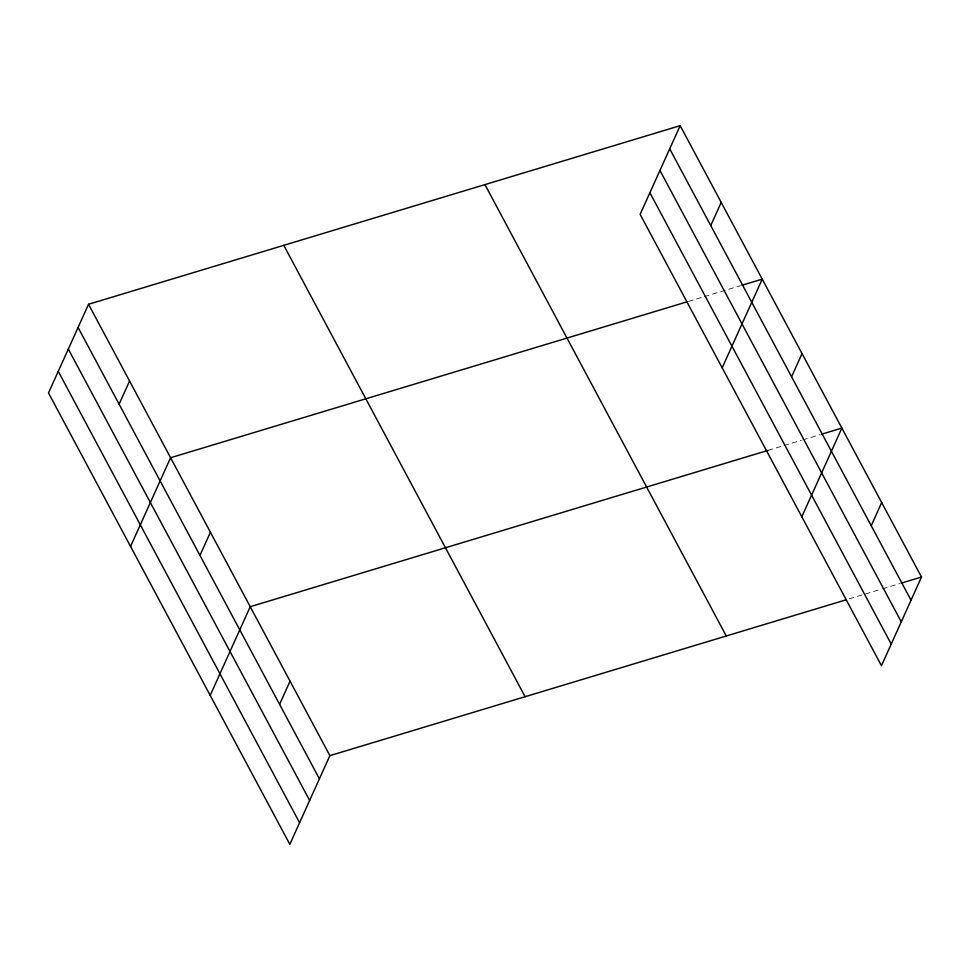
<?xml version="1.0" encoding="UTF-8"?>
<svg xmlns="http://www.w3.org/2000/svg" width="970" height="970" viewBox="0 0 970 970"><rect width="100%" height="100%" fill="white"/><g stroke="black" fill="none" stroke-linecap="round" stroke-linejoin="round"><path stroke-width="0.73" stroke-dasharray="4.85 3.64" d="M688.47 301.403L702.935 297.038M704.378 296.602L740.534 285.689M768.107 450.359L782.572 445.994M784.015 445.557L801.365 440.319M802.808 439.883L820.171 434.633M849.186 598.878L881.002 589.263M882.457 588.826L899.808 583.588"/><path stroke-width="1.45" d="M680.176 125.663L640.127 214.346L881.463 665.723L921.5 577.041L680.176 125.663L88.537 304.277L48.5 392.959L289.824 844.337L329.873 755.654L846.301 599.751M119.104 404.187L129.568 381.004M130.55 546.425L170.587 457.743L687.015 301.84M199.953 555.398L210.417 532.215M210.187 695.381L250.236 606.699L768.107 450.359M279.59 704.341L290.054 681.17M710.731 225.573L721.195 202.403M722.177 367.812L762.226 279.142L741.977 285.253M791.581 376.784L802.044 353.613M801.826 516.767L841.863 428.085L821.614 434.196M871.218 525.74L881.681 502.569M901.251 583.152L921.5 577.041M669.712 148.846L911.036 600.212M659.952 170.465L901.275 621.831M649.888 192.727L891.224 644.104M484.939 184.603L726.263 635.98M283.773 245.337L525.109 696.715M88.537 304.277L329.873 755.654M78.073 327.448L319.409 778.825M68.312 349.067L309.648 800.444M58.261 371.34L299.584 822.718"/></g></svg>
